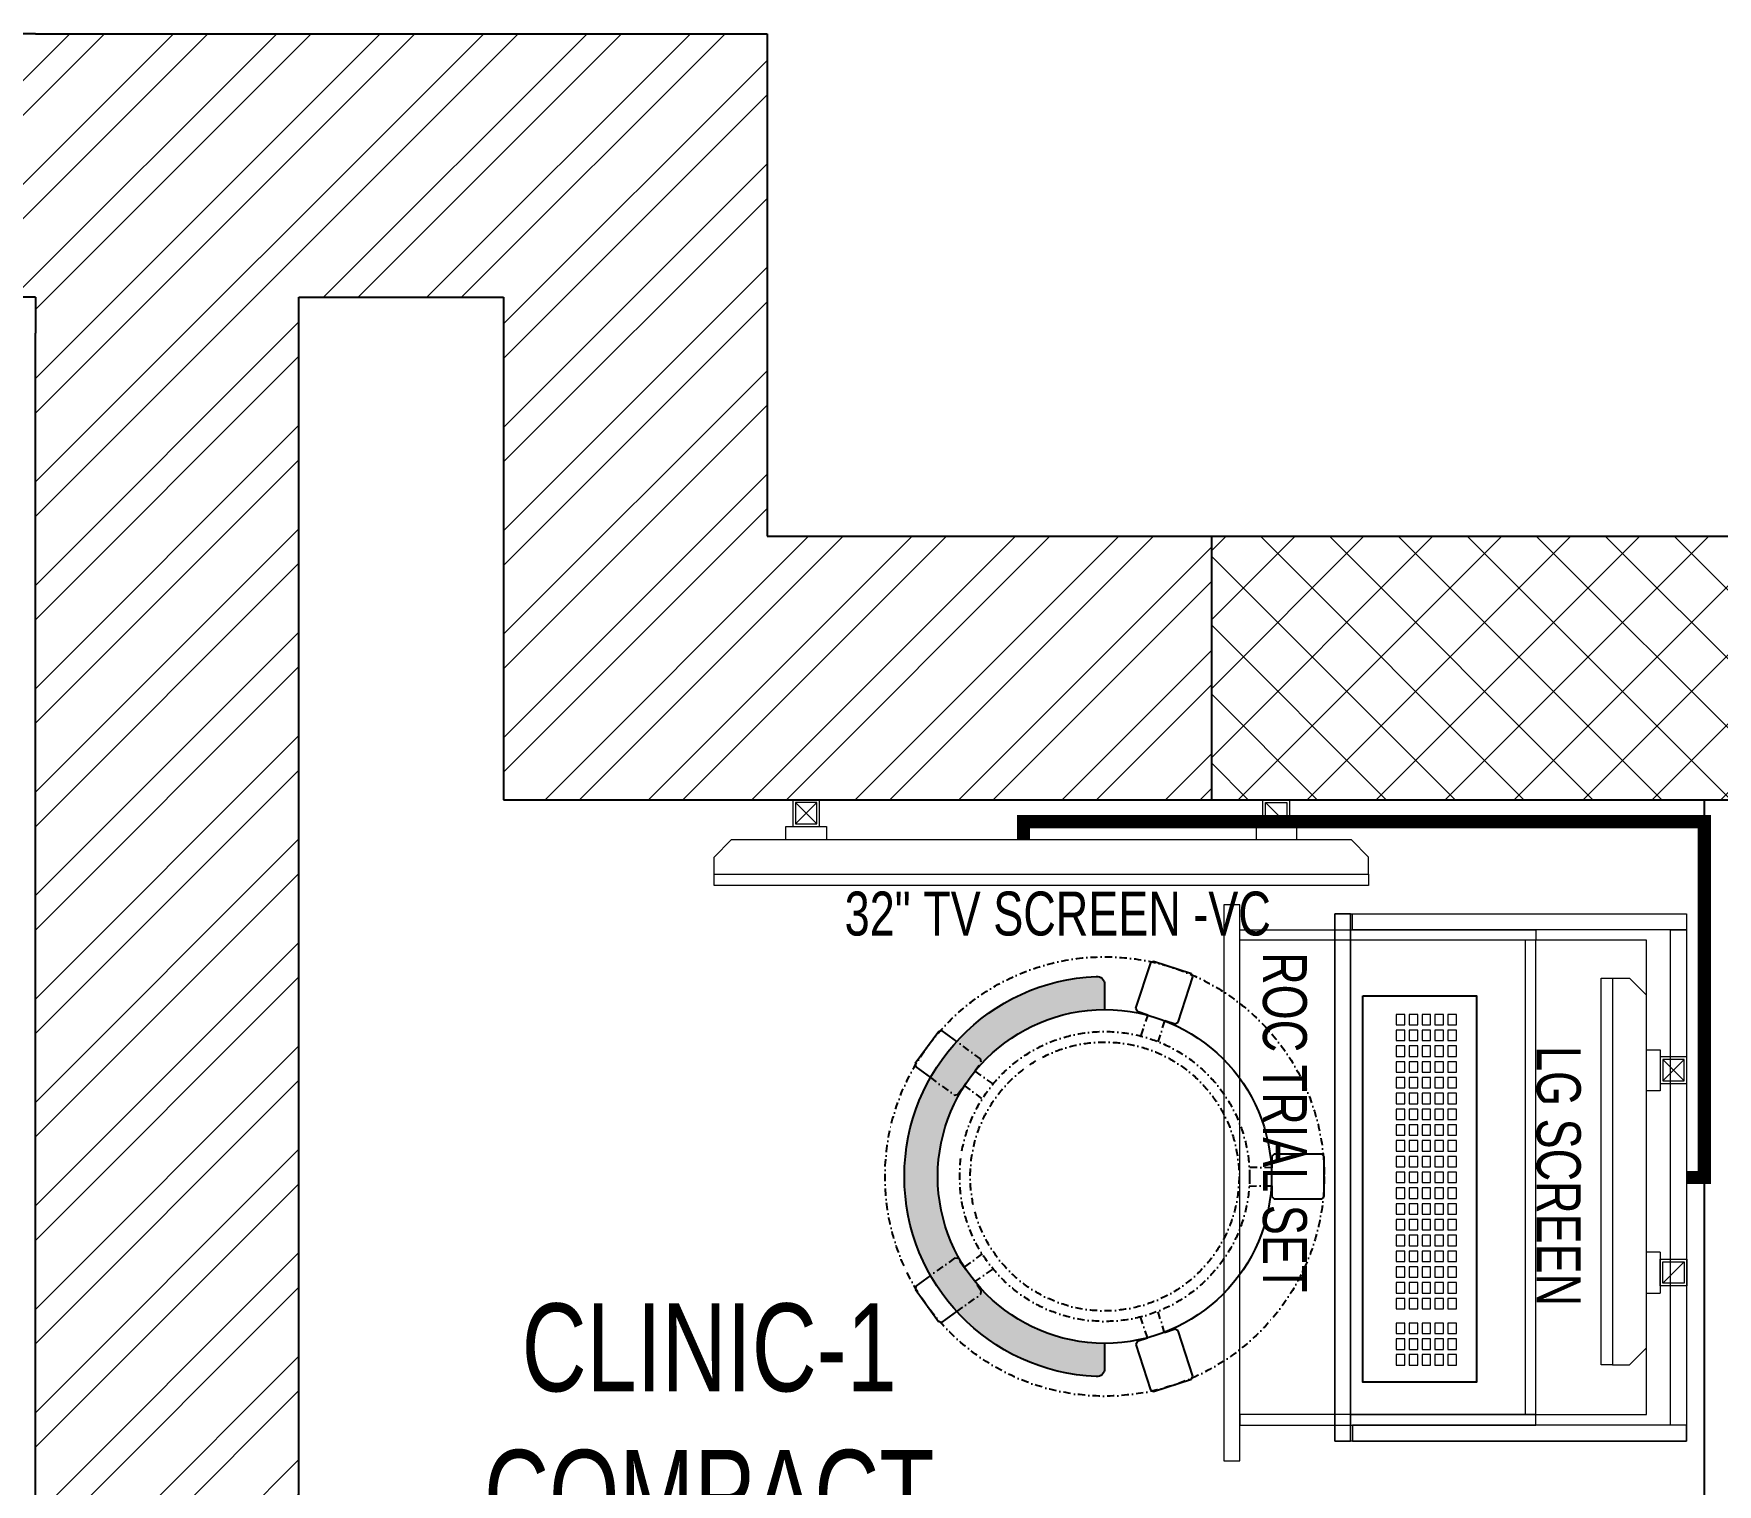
# Model space of a CAD drawing. Header units: feet. Extents: x 5230836 to 5248056, y -5286305 to -5270052.
# Drawn here: x 5234536 to 5236453, y -5271704 to -5270052 of the extents above; entities that cross this region are included whole.
import ezdxf

# ---------------------------------------------------------------- set-up
doc = ezdxf.new("R2010")
doc.units = ezdxf.units.FT
doc.header["$LTSCALE"] = 33
doc.header["$MEASUREMENT"] = 0
for name, pattern in [('ACAD_ISO03W100', [30, 12, -18]), ('DASHDOT2', [0.5, 0.25, -0.125, 0, -0.125]), ('HIDDEN', [9.524999999999995, 6.349999999999997, -3.174999999999998])]:
    doc.linetypes.add(name, pattern=pattern)
doc.layers.add('A-WALL', color=1, linetype='Continuous')
for name, color, linetype, lineweight in [('Floor-Unit', 1, 'Continuous', 13), ('HATCH', 9, 'Continuous', 9), ('LENS-DIM', 252, 'Continuous', 5), ('LENS-FURNITURE', 13, 'Continuous', 9), ('LENS-PARTITION', 21, 'Continuous', 25), ('LENS-TEXT', 31, 'Continuous', 5), ('LENS_DIMENSION', 193, 'Continuous', 0), ('LENS_PARTITION', 21, 'Continuous', 25), ('LENS_TEXT', 31, 'Continuous', 5), ('LK-EQPMT', 3, 'Continuous', 18), ('LN-ELEVATION-1', 81, 'Continuous', 25), ('LN-ELEVATION-2', 103, 'Continuous', 20), ('LN-HATCH', 251, 'Continuous', 0), ('TV', 92, 'Continuous', 18)]:
    doc.layers.add(name, color=color, linetype=linetype, lineweight=lineweight)
doc.styles.get("Standard").update_dxf_attribs({"font": 'GILC____.TTF'})

# ---------------------------------------------------------------- blocks, each defined once
blk = doc.blocks.new('A$C9f357b42')
at = {"layer": 'LN-HATCH'}
h = blk.add_hatch(dxfattribs=at)
h.set_pattern_fill('ANSI32', color=256, scale=222)
h.set_pattern_definition([(45, (-2874879.743362629, 5452752.582353802), (-58.86663953378008, 58.86663953378008), []), (45, (-2874840.498936338, 5452752.582353802), (-58.86663953378008, 58.86663953378008), [])])
h.paths.add_polyline_path([(-17063.19999999925, 4359.923224005848), (-17063.19999999925, 3511.923224005848), (-17193.19999999925, 3511.923224005848), (-17193.19999999925, 2401.923224005849), (-16893.19999999925, 2401.923224005849), (-16893.19999999925, 3211.923224005848), (-16763.19999999925, 3211.923224005848), (-16763.19999999925, 4059.923224005848), (-16403.19999999925, 4059.923224005848), (-16403.19999999925, 3211.923224005848), (-15522.19999999925, 3211.923224005848), (-15522.19999999925, 3511.923224005848), (-16103.19999999925, 3511.923224005848), (-16103.19999999925, 4359.923224005848)])
h.paths.add_polyline_path([(-14163.19999999925, 4402.923224005848), (-14163.19999999925, 3511.923224005848), (-14376.19999999925, 3511.923224005848), (-14376.19999999925, 3211.923224005848), (-13863.19999999925, 3211.923224005848), (-13863.19999999925, 4102.923224005848), (-13517.19999999925, 4102.923224005848), (-13517.19999999925, 4061.923224005847), (-13517.19999999925, 2401.923224005849), (-13217.19999999925, 2401.923224005849), (-13217.19999999925, 4102.923224005848), (-12984.19999999925, 4102.923224005848), (-12984.19999999925, 3530.923224005849), (-12178.18507623207, 3530.923224005849), (-12178.18507623207, 3830.923224005849), (-12684.19999999925, 3830.923224005849), (-12684.19999999925, 4402.923224005848), (-13517.19999999925, 4402.923224005848)])
h.paths.add_polyline_path([(-10139.19999999925, 4402.923224005848), (-10139.19999999925, 3830.923224005849), (-10658.18507623207, 3830.923224005849), (-10658.18507623207, 3530.923224005849), (-9839.199999999255, 3530.923224005849), (-9839.199999999255, 4102.923224005848), (-9600.199999999253, 4102.923224005848), (-9600.199999999253, 2773.252177907154), (-8833.582790633576, 2773.252177907154), (-8833.582790633576, -300.4122539568925), (-8533.58275572333, -300.4122539568925), (-8533.724577196874, 0), (-8535.181411281226, 3073.394297085703), (-9300.199999999255, 3073.031798448414), (-9300.199999999255, 4402.923224005848)])
h.paths.add_polyline_path([(-7300.724515060894, 0), (-7300.582618532875, -300.4122539568925), (-4390.34135208372, -300.4122539568925), (-4390.380597678956, 0)])
h.paths.add_polyline_path([(-3157.380533340387, 0), (-3157.341362593696, -300.4122539572418), (-300, -300.4122539568925), (-300, -2187.821687894873), (0, -2187.821687894873), (0, 0)])
h.paths.add_polyline_path([(-300, -2187.821687894873), (-300, -3754.039202746004), (-1646.199999999255, -3754.214974945411), (-1646.199999999255, -2187.821687894873), (-1946.199999999255, -2187.821687894873), (-1946.199999999255, -4563.419980168343), (-1646.199999999255, -4563.419980168343), (-1646.199999999255, -4054.214977502822), (-300, -4054.039205303416), (-300, -4563.419980168343), (0, -4563.419980168343), (0, -2187.821687894873)])
h.paths.add_polyline_path([(-300, -4563.419980168343), (-300, -7258.076775994152), (-1946.199999999255, -7258.076775994152), (-1946.199999999255, -7558.076775994152), (0, -7558.076775994152), (0, -4563.419980168343)])
h.paths.add_polyline_path([(-1946.199999999255, -4563.419980168343), (-1946.199999999255, -6087.076775994152), (-1778.914285713806, -6087.076775994152), (-1646.199999999255, -6087.076775994152), (-1646.199999999255, -4563.419980168343)], flags=17)
h.paths.add_polyline_path([(-6192.199999999255, -1383.076775994152), (-6192.199999999255, -2187.821687894873), (-5892.214883143083, -2187.821687894873), (-5892.205548270606, -1683.076775994152), (-1946.199999999255, -1683.076775994152), (-1946.199999999255, -2187.821687894873), (-1646.199999999255, -2187.821687894873), (-1646.199999999255, -1383.076775994152)])
h.paths.add_polyline_path([(-6192.199999999255, -2187.821687894873), (-6192.199999999255, -4563.419980168343), (-5892.258818021044, -4563.419980168343), (-5892.214883143083, -2187.821687894873)])
h.paths.add_polyline_path([(-6192.199999999255, -4563.419980168343), (-6192.199999999255, -5787.076775994152), (-5892.28144861944, -5787.076775994152), (-5892.258818021044, -4563.419980168343)])
h.paths.add_polyline_path([(-6192.199999999255, -5787.076775994152), (-6192.199999999255, -6087.076775994152), (-5892.286996890791, -6087.076775994152), (-5892.28144861944, -5787.076775994152)])
h.paths.add_polyline_path([(-4145.199999999255, -7258.076775994152), (-4145.199999999255, -7558.076775994152), (-3717.199999999255, -7558.076775994152), (-3717.199999999255, -7258.076775994152)])
h = blk.add_hatch(dxfattribs=at)
h.set_pattern_fill('ANSI37', color=256, scale=444)
h.set_pattern_definition([(45, (0, 0), (-39.24442635585339, 39.24442635585339), []), (135, (0, 0), (-39.24442635585339, -39.24442635585339), [])])
h.paths.add_polyline_path([(-10658.18507623207, 3830.923224005849), (-12178.18507623207, 3830.923224005849), (-12178.18507623207, 3530.923224005849), (-10658.18507623207, 3530.923224005848)])
at = {"layer": 'A-WALL'}
for p, q in [((-13517.19999999925, 4402.923224005848), (-14163.19999999925, 4402.923224005848)), ((-13517.19999999925, 4402.923224005848), (-12684.19999999925, 4402.923224005848)), ((-12684.19999999925, 4402.923224005848), (-12684.19999999925, 3830.923224005849)), ((-13517.19999999925, 4102.923224005848), (-13863.19999999925, 4102.923224005848)), ((-13517.19999999925, 4102.923224005848), (-13517.19999999925, 4061.923224005847)), ((-13217.19999999925, 4102.923224005848), (-12984.19999999925, 4102.923224005848)), ((-13217.19999999925, 2401.923224005849), (-13217.19999999925, 4102.923224005848)), ((-12984.19999999925, 4102.923224005848), (-12984.19999999925, 3530.923224005849)), ((-13517.19999999925, 2401.923224005849), (-13517.19999999925, 4061.923224005847)), ((-12684.19999999925, 3830.923224005849), (-10139.19999999925, 3830.923224005849)), ((-12178.18507623207, 3530.923224005849), (-12178.18507623207, 3830.923224005849)), ((-12984.19999999925, 3530.923224005849), (-9839.199999999255, 3530.923224005849))]:
    blk.add_line(p, q, dxfattribs=at)
blk = doc.blocks.new('TRIAL SET ROC')
at = {"layer": 'LENS-DIM', "ltscale": 0.5}
for points in [[(-400.3652351796627, -364.3162249757442), (-430.3652351796626, -364.3162249757442)], [(169.6347648203373, -364.3162249757442), (139.6347648203373, -364.3162249757442)]]:
    blk.add_lwpolyline(points, dxfattribs=at)
at = {"layer": 'LENS-FURNITURE'}
blk.add_lwpolyline([(-430.3652351796626, 18), (169.6347648203373, 18), (169.6347648203373, -382.3162249757443), (-430.3652351796626, -382.3162249757443)], close=True, dxfattribs=at)
at = {"layer": 'LENS-FURNITURE', "color": 146}
for points in [[(-412.3652351796627, -153.6065521437457), (-400.3652351796627, -153.6065521437457), (-400.3652351796628, -490.6065521437458), (-412.3652351796627, -490.6065521437458)], [(139.6347648203373, -153.6065521437458), (-400.3652351796627, -153.6065521437457), (-400.3652351796627, -165.6065521437457), (139.6347648203373, -165.6065521437458)], [(151.6347648203373, -153.6065521437458), (139.6347648203373, -153.6065521437458), (139.6347648203372, -490.6065521437458), (151.6347648203373, -490.6065521437458)], [(192.1347648203373, -490.6065521437458), (-440.8652351796627, -490.6065521437458), (-440.8652351796627, -508.6065521437458), (192.1347648203373, -508.6065521437458)]]:
    blk.add_lwpolyline(points, close=True, dxfattribs=at)
at = {"layer": 'LN-ELEVATION-2'}
for points in [[(-430.3652351796626, 18), (-412.3652351796627, 18), (-412.3652351796627, -362.3162249757442), (-430.3652351796626, -362.3162249757442)], [(-412.3652351796627, 18), (151.6347648203373, 18), (151.6347648203373, 0), (-412.3652351796627, 0)], [(169.6347648203373, 18), (151.6347648203373, 18), (151.6347648203373, -362.3162249757442), (169.6347648203373, -362.3162249757442)], [(169.6347648203373, -364.3162249757442), (-430.3652351796626, -364.3162249757442), (-430.3652351796626, -382.3162249757443), (169.6347648203373, -382.3162249757443)], [(169.6347648203373, -382.3162249757443), (-430.3652351796626, -382.3162249757443), (-430.3652351796626, -364.3162249757442), (169.6347648203373, -364.3162249757442)]]:
    blk.add_lwpolyline(points, close=True, dxfattribs=at)
at = {"layer": 'LN-ELEVATION-2', "linetype": 'HIDDEN', "ltscale": 100}
blk.add_lwpolyline([(-400.3652351796627, -364.3162249757442), (139.6347648203373, -364.3162249757442), (139.6347648203373, -27.35909500904381), (-400.3652351796627, -27.35909500904381)], close=True, dxfattribs=at)
at = {"insert": (-386.8645105547048, -414.1468168679739), "char_height": 50, "attachment_point": 1}
blk.add_mtext_dynamic_manual_height_columns('ROC TRIAL SET', width=625.228464345434, gutter_width=500, heights=[0], dxfattribs=at)
blk = doc.blocks.new('*U22')
at = {"layer": 'LK-EQPMT', "ltscale": 12}
blk.add_lwpolyline([(5.986879315214991, 4.914598100478997), (-5.986879315214991, 4.914598100478997), (-5.986879315214991, -4.914598100478997), (5.986879315214991, -4.914598100478997)], close=True, dxfattribs=at)
blk = doc.blocks.new('*U23')
at = {"color": 0, "linetype": 'ByBlock', "lineweight": -2}
for p in [(0, 0), (17.96063794564497, 0), (35.92127589128995, 0), (53.88191383693492, 0), (71.8425517825799, 0), (89.80318972822487, 0), (107.7638276738698, 0), (125.7244656195148, 0), (143.6851035651598, 0), (161.6457415108048, 0), (179.6063794564497, 0), (197.5670174020947, 0), (215.5276553477397, 0), (233.4882932933847, 0), (251.4489312390296, 0), (269.4095691846746, 0), (287.3702071303196, 0), (305.3308450759646, 0), (323.2914830216096, 0), (-9e-16, -14.74379430143699), (17.96063794564497, -14.74379430143699), (35.92127589128995, -14.74379430143699), (53.88191383693492, -14.74379430143699), (71.8425517825799, -14.74379430143699), (89.80318972822487, -14.74379430143699), (107.7638276738698, -14.74379430143699), (125.7244656195148, -14.74379430143699), (143.6851035651598, -14.74379430143699), (161.6457415108048, -14.74379430143699), (179.6063794564497, -14.74379430143699), (197.5670174020947, -14.74379430143699), (215.5276553477397, -14.74379430143699), (233.4882932933847, -14.74379430143699), (251.4489312390296, -14.74379430143699), (269.4095691846746, -14.74379430143699), (287.3702071303196, -14.74379430143699), (305.3308450759646, -14.74379430143699), (323.2914830216096, -14.74379430143699), (-1.8e-15, -29.48758860287398), (17.96063794564497, -29.48758860287398), (35.92127589128995, -29.48758860287398), (53.88191383693492, -29.48758860287398), (71.8425517825799, -29.48758860287398), (89.80318972822487, -29.48758860287398), (107.7638276738698, -29.48758860287398), (125.7244656195148, -29.48758860287398), (143.6851035651598, -29.48758860287398), (161.6457415108048, -29.48758860287398), (179.6063794564497, -29.48758860287398), (197.5670174020947, -29.48758860287398), (215.5276553477397, -29.48758860287398), (233.4882932933847, -29.48758860287398), (251.4489312390296, -29.48758860287398), (269.4095691846746, -29.48758860287398), (287.3702071303196, -29.48758860287398), (305.3308450759646, -29.48758860287398), (323.2914830216096, -29.48758860287398), (-2.7e-15, -44.23138290431096), (-3.6e-15, -58.97517720574795), (17.96063794564497, -44.23138290431096), (17.96063794564497, -58.97517720574795), (35.92127589128995, -44.23138290431096), (35.92127589128994, -58.97517720574795), (53.88191383693492, -44.23138290431096), (53.88191383693492, -58.97517720574795), (71.8425517825799, -44.23138290431096), (71.8425517825799, -58.97517720574795), (89.80318972822487, -44.23138290431096), (89.80318972822487, -58.97517720574795), (107.7638276738698, -44.23138290431096), (107.7638276738698, -58.97517720574795), (125.7244656195148, -44.23138290431096), (125.7244656195148, -58.97517720574795), (143.6851035651598, -44.23138290431096), (143.6851035651598, -58.97517720574795), (161.6457415108048, -44.23138290431096), (161.6457415108048, -58.97517720574795), (179.6063794564497, -44.23138290431096), (179.6063794564497, -58.97517720574795), (197.5670174020947, -44.23138290431096), (197.5670174020947, -58.97517720574795), (215.5276553477397, -44.23138290431096), (215.5276553477397, -58.97517720574795), (233.4882932933847, -44.23138290431096), (233.4882932933847, -58.97517720574795), (251.4489312390296, -44.23138290431096), (251.4489312390296, -58.97517720574795), (269.4095691846746, -44.23138290431096), (269.4095691846746, -58.97517720574795), (287.3702071303196, -44.23138290431096), (287.3702071303196, -58.97517720574795), (305.3308450759646, -44.23138290431096), (305.3308450759646, -58.97517720574795), (323.2914830216096, -44.23138290431096), (323.2914830216096, -58.97517720574795)]:
    blk.add_blockref('*U22', p, dxfattribs=at)
blk = doc.blocks.new('*U20')
at = {"layer": 'LK-EQPMT', "ltscale": 12}
blk.add_lwpolyline([(5.986879315214991, 4.914598100478997), (-5.986879315214991, 4.914598100478997), (-5.986879315214991, -4.914598100478997), (5.986879315214991, -4.914598100478997)], close=True, dxfattribs=at)
blk = doc.blocks.new('*U21')
at = {"color": 0, "linetype": 'ByBlock', "lineweight": -2}
for p in [(0, 0), (17.96063794564497, 0), (35.92127589128995, 0), (-9e-16, -14.74379430143699), (17.96063794564497, -14.74379430143699), (35.92127589128995, -14.74379430143699), (-1.8e-15, -29.48758860287398), (17.96063794564497, -29.48758860287398), (35.92127589128995, -29.48758860287398), (-2.7e-15, -44.23138290431096), (-3.6e-15, -58.97517720574795), (17.96063794564497, -44.23138290431096), (17.96063794564497, -58.97517720574795), (35.92127589128995, -44.23138290431096), (35.92127589128994, -58.97517720574795)]:
    blk.add_blockref('*U20', p, dxfattribs=at)
blk = doc.blocks.new('*U15')
at = {"ltscale": 12}
blk.add_lwpolyline([(8.040144996717572, 2.91038e-11), (8.040144996717572, 129.0940371821052), (448.0401449967176, 129.0940371821052), (448.0401449967176, 2.91038e-11)], close=True, dxfattribs=at)
for name, p in [('*U23', (35.16895717114949, 101.6202952143818)), ('*U21', (386.6121428576974, 101.6202952143818))]:
    blk.add_blockref(name, p)
blk = doc.blocks.new('CLINIC SCREEN')
at = {"layer": 'TV'}
for p, q in [((-103.1090284836336, 42.85441964946222), (-127.4114311772946, 18.55201695591665)), ((-127.4114311772946, 42.85441964946222), (-103.1090284836336, 18.55201695591665)), ((102.7052824410566, 42.85441964946222), (127.007685134602, 18.55201695591665))]:
    blk.add_line(p, q, dxfattribs=at)
at = {"layer": 'TV', "ltscale": 12}
for p, q in [((-220.0000000000082, -19.41163062257681), (-200.5883693773149, 0)), ((200.5883693773149, 0), (-200.5883693773149, 0)), ((-138.5315413423604, 0), (-138.5315413423604, 15.514207008644)), ((-138.5315413423604, 15.514207008644), (-91.98892031613741, 15.514207008644)), ((-91.98892031613741, 15.514207008644), (-91.98892031613741, 0)), ((91.98892031610741, 15.514207008644), (91.98892031610741, 0)), ((91.98892031610741, 15.514207008644), (138.5315413423595, 15.514207008644)), ((138.5315413423595, 0), (138.5315413423595, 15.514207008644)), ((219.9999999999918, -19.41163062257681), (200.5883693773149, 0)), ((-220.0000000000082, -38.82326124538668), (-220.0000000000082, -19.41163062257681)), ((219.9999999999918, -38.82326124538668), (219.9999999999918, -19.41163062257681))]:
    blk.add_line(p, q, dxfattribs=at)
at = {"layer": 'TV'}
for points in [[(-130.4492315140169, 15.51421661919448), (-100.0712281470269, 15.51421661919448), (-100.0712281470269, 45.89221998606814), (-130.4492315140169, 45.89221998606814)], [(-127.4114311772946, 18.55201695591665), (-103.1090284836336, 18.55201695591665), (-103.1090284836336, 42.85441964946222), (-127.4114311772946, 42.85441964946222)], [(130.0454854713243, 15.51421661919448), (99.66748210433435, 15.51421661919448), (99.66748210433435, 45.89221998606814), (130.0454854713243, 45.89221998606814)], [(127.007685134602, 18.55201695591665), (102.7052824410566, 18.55201695591665), (102.7052824410566, 42.85441964946222), (127.007685134602, 42.85441964946222)]]:
    blk.add_lwpolyline(points, close=True, dxfattribs=at)
at = {"layer": 'TV', "ltscale": 12}
blk.add_lwpolyline([(-220.0000000000082, -51.71278328332107), (-220.0000000000082, -38.82326124538668), (219.9999999999918, -38.82326124538668), (219.9999999999918, -51.71278328332107)], close=True, dxfattribs=at)
at = {"layer": 'Floor-Unit', "color": 0, "ltscale": 2, "insert": (5.199680584678389, -100.4085774972336), "char_height": 50, "attachment_point": 5}
blk.add_mtext_dynamic_manual_height_columns('LG SCREEN', width=466.4796511627907, gutter_width=12.5, heights=[0], dxfattribs=at)
blk = doc.blocks.new('32INCH VC FOR CLINIC')
at = {"layer": 'LK-EQPMT'}
for p, q in [((116.8909715171903, 152.5672029328125), (92.58856882341206, 128.264800239267)), ((92.58856882341206, 152.5672029328125), (116.8909715171903, 128.264800239267)), ((627.7052824404091, 152.5672029328125), (652.0076851341872, 128.264800239267))]:
    blk.add_line(p, q, dxfattribs=at)
at = {"layer": 'LK-EQPMT', "ltscale": 12}
for p, q in [((81.46845865808427, 109.7127832833503), (81.46845865808427, 125.2269902919943)), ((81.46845865808427, 125.2269902919943), (128.0110796838999, 125.2269902919943)), ((128.0110796838999, 125.2269902919943), (128.0110796838999, 109.7127832833503)), ((616.9889203161001, 125.2269902919943), (616.9889203161001, 109.7127832833503)), ((616.9889203161001, 125.2269902919943), (663.5315413419156, 125.2269902919943)), ((663.5315413419156, 109.7127832833503), (663.5315413419156, 125.2269902919943)), ((0, 90.30115266077335), (19.41163062304258, 109.7127832833503)), ((725.5883693769574, 109.7127832833503), (19.41163062304258, 109.7127832833503)), ((745, 90.30115266077335), (725.5883693769574, 109.7127832833503)), ((0, 70.88952203796362), (0, 90.30115266077335)), ((745, 70.88952203796362), (745, 90.30115266077335))]:
    blk.add_line(p, q, dxfattribs=at)
at = {"layer": 'LK-EQPMT'}
for points in [[(89.55076848529278, 125.2269999025447), (119.9287718534469, 125.2269999025447), (119.9287718534469, 155.6050032694184), (89.55076848529278, 155.6050032694184)], [(655.0454854704439, 125.2269999025447), (624.6674821041522, 125.2269999025447), (624.6674821041522, 155.6050032694184), (655.0454854704439, 155.6050032694184)], [(92.58856882341206, 128.264800239267), (116.8909715171903, 128.264800239267), (116.8909715171903, 152.5672029328125), (92.58856882341206, 152.5672029328125)], [(652.0076851341872, 128.264800239267), (627.7052824404091, 128.264800239267), (627.7052824404091, 152.5672029328125), (652.0076851341872, 152.5672029328125)]]:
    blk.add_lwpolyline(points, close=True, dxfattribs=at)
at = {"layer": 'LK-EQPMT', "ltscale": 12}
blk.add_lwpolyline([(0, 58.0000000000291), (0, 70.88952203796362), (745, 70.88952203796362), (745, 58.0000000000291)], close=True, dxfattribs=at)
at = {"layer": 'LENS-TEXT', "color": 0, "ltscale": 2, "insert": (391.1996805854142, 25.6359011628374), "char_height": 50, "attachment_point": 5}
blk.add_mtext_dynamic_manual_height_columns('32" TV SCREEN -VC', width=466.4796511627907, gutter_width=12.5, heights=[0], dxfattribs=at)
blk = doc.blocks.new('DR STOOL')
at = {"layer": 'HATCH'}
h = blk.add_hatch(dxfattribs=at)
h.set_pattern_fill('ANSI36', color=250, angle=-90.00000000000001)
h.set_pattern_definition([(315, (-227.8099174643867, 917.3997257252777), (6.173926083235043, -1.683798022700468), [7.9375, -1.587499999999999, 0, -1.587499999999999])])
edge = h.paths.add_edge_path()
edge.add_line((-190.0000000041909, 4.511094e-10), (-218.6899174675346, 4.511094e-10))
edge.add_arc((-218.6899174670689, 9.120000000388245), 9.119999999940092, 177.6119845363388, 269.9999999996136, ccw=False)
edge.add_arc((-1.8626451e-09, 3.565219e-10), 228.000000002257, 2.3880154632688004, 177.6119845367313, ccw=False)
edge.add_arc((218.6899174633436, 9.120000000497384), 9.120000000051716, -90.00000000034493, 2.3880154629299, ccw=False)
edge.add_line((218.6899174633436, 4.511094e-10), (190, 4.511094e-10))
edge.add_arc((-1.8626451e-09, 4.511094e-10), 190.000000001979, -1.27e-14, 180)
at = {"layer": 'LN-ELEVATION-1', "color": 1, "ltscale": 100}
for p, q in [((-128.6221585394814, 215.4841044476634), (-165.2704676063731, 189.0243927398114)), ((-124.7228340068832, 214.8545704018979), (-128.6221585394814, 215.4841044476634)), ((-112.6981821293011, 198.1996966340157), (-124.7228340068832, 214.8545704018979)), ((124.7553772013634, 214.9803744515593), (112.5488144652918, 198.2845540212292)), ((128.7014972954057, 215.5933048763618), (124.7553772013634, 214.9803744515593)), ((128.7014972954057, 215.5933048763618), (124.7553772013634, 214.9803744515593)), ((165.1911288509145, 188.915192311113), (128.7014972954057, 215.5933048763618)), ((165.1911288509145, 188.915192311113), (128.7014972954057, 215.5933048763618)), ((-165.2704676063731, 189.0243927398114), (-165.9069543029182, 185.0820035930228)), ((-165.9069543029182, 185.0820035930228), (-153.8003208162263, 168.3135803133482)), ((153.6734594982117, 168.4294150282658), (165.7973639420234, 185.0121775862135)), ((165.7973639420234, 185.0121775862135), (165.1911288509145, 188.915192311113)), ((165.7973639420234, 185.0121775862135), (165.1911288509145, 188.915192311113)), ((-191.2928382232785, -35.45407700946089), (-242.9550312487409, -52.24013893969095)), ((-187.9259491492994, -37.1695928365807), (-191.2928382232785, -35.45407700946089)), ((-184.1424400564283, -48.81403796559607), (-187.9259491492994, -37.1695928365807)), ((188.0651108901948, -36.96233201187715), (184.0504167033359, -49.19388854173303)), ((191.3981811110861, -35.27656588272658), (188.0651108901948, -36.96233201187715)), ((243.0100176925771, -52.21682526778022), (191.3981811110861, -35.27656588272658)), ((-242.9550312487409, -52.24013893969095), (-244.7482102331705, -55.75945052818861)), ((-244.7482102331705, -55.75945052818861), (-230.7800458371639, -98.74904560100549)), ((230.715890809428, -98.7280946081737), (244.8123673382215, -55.78040257930116)), ((244.8123673382215, -55.78040257930116), (243.0100176925771, -52.21682526778022)), ((-173.8639617776498, -80.4479453730819), (-177.8421125086024, -68.2044548037811)), ((177.6922140880488, -68.56540505095472), (173.8739495249465, -80.1985000452405)), ((-227.2218665438704, -100.5620286722478), (-175.5596735184081, -83.7759667420105)), ((-175.5596735184081, -83.7759667420105), (-173.8639617776498, -80.4479453730819)), ((173.8739495249465, -80.1985000452405), (175.5794035866856, -83.5704969359358)), ((175.5794035866856, -83.5704969359358), (227.1912401677109, -100.5107563209894)), ((-230.7800458371639, -98.74904560100549), (-227.2218665438704, -100.5620286722478)), ((227.1912401677109, -100.5107563209894), (230.715890809428, -98.7280946081737)), ((-22.72193054761737, -190.2142363802995), (-25.39390889601782, -192.886214728569)), ((-10.47823652112856, -190.2142363802995), (-22.72193054761737, -190.2142363802995)), ((22.78362171910703, -190.2142363802995), (9.910054048988968, -190.2142363802995)), ((25.42475448176265, -192.8553691428751), (22.78362171910703, -190.2142363802995)), ((-25.39390889601782, -192.886214728569), (-25.39390889601782, -247.2070584567482)), ((25.42475448176265, -247.1762128710543), (25.42475448176265, -192.8553691428751)), ((-25.39390889601782, -247.2070584567482), (-22.60096735274419, -250)), ((22.60096735274419, -250), (25.42475448176265, -247.1762128710543)), ((-22.60096735274419, -250), (22.60096735274419, -250))]:
    blk.add_line(p, q, dxfattribs=at)
at = {"layer": 'LN-ELEVATION-1', "linetype": 'DASHDOT2'}
for p, q in [((-92.92521573789418, 170.8129362839827), (-112.6981821293011, 198.1996966340157)), ((112.5488144652918, 198.2845540212292), (92.69529851106927, 171.1294289919315)), ((-153.8003208162263, 168.3135803133482), (-134.1093360339291, 141.0403694751003)), ((-103.4542870586738, 159.9154408004979), (-93.52748446213081, 167.0824927485227)), ((-88.15393704269081, 139.4771787207864), (-103.4542870586738, 159.9154408004979)), ((-93.52748446213081, 167.0824927485227), (-92.92521573789418, 170.8129362839827)), ((103.6608748426661, 159.8406005539291), (88.19885099539533, 139.4487815762331)), ((92.69529851106927, 171.1294289919315), (93.26858203159645, 167.4385604566923)), ((93.26858203159645, 167.4385604566923), (103.6608748426661, 159.8406005539291)), ((133.7372852512635, 141.1612321265929), (153.6734594982117, 168.4294150282658)), ((-134.1093360339291, 141.0403694751003), (-130.4219571123831, 140.4450534014686)), ((-130.4219571123831, 140.4450534014686), (-119.9844727469608, 147.9808124662595)), ((-119.9844727469608, 147.9808124662595), (-105.3687285655178, 126.9741353208374)), ((105.4096150295809, 126.94019481352), (120.1194891873747, 147.8074627162714)), ((120.1194891873747, 147.8074627162714), (130.0033113472163, 140.5812532722048)), ((130.0033113472163, 140.5812532722048), (133.7372852512635, 141.1612321265929)), ((-159.954806596972, -40.49024384317454), (-184.1424400564283, -48.81403796559607)), ((184.0504167033359, -49.19388854173303), (159.8786162491887, -40.79004861696012)), ((-177.8421125086024, -68.2044548037811), (-153.4148110738024, -60.73628028803068)), ((153.3006618716754, -61.02382378749462), (177.6922140880488, -68.56540505095472)), ((-10.92024635523557, -164.6382343793375), (-10.47823652112856, -190.2142363802995)), ((9.910054048988968, -190.2142363802995), (10.35584833659231, -164.674698740353))]:
    blk.add_line(p, q, dxfattribs=at)
at = {"layer": 'LN-ELEVATION-1', "color": 1, "ltscale": 100}
blk.add_lwpolyline([(-190.0000000023283, 0), (-218.6899174656719, 0, -0.4264743413925903), (-227.8019973598421, 9.5, -0.959166304662544), (227.8019973593764, 9.5, -0.4264743413925903), (218.6899174647406, 0), (190.0000000013969, 0)], format="xyb", dxfattribs=at)
at = {"layer": 'LN-ELEVATION-1', "linetype": 'DASHDOT2'}
for radius in [250, 165, 153]:
    blk.add_circle((0, 0), radius, dxfattribs=at)
at = {"layer": 'LN-ELEVATION-1', "color": 1, "ltscale": 100}
blk.add_circle((0, 0), 190, dxfattribs=at)

msp = doc.modelspace()

# ---------------------------------------------------------------- linework, layer by layer
at = {"color": 13, "linetype": 'ACAD_ISO03W100', "ltscale": 0.01, "const_width": 15}
msp.add_lwpolyline([(5236417.467262757, -5271354.52251776), (5236437.826357779, -5271354.52251776), (5236437.826357771, -5270949.466458363), (5235662.826357776, -5270949.466458363), (5235662.826357776, -5270970.358678341)], dxfattribs=at)
at = {"layer": 'LENS-PARTITION'}
msp.add_lwpolyline([(5236537.967489077, -5272743.466458353), (5236437.967489077, -5272743.466458353), (5236437.967489077, -5270924.466458354), (5236537.967489077, -5270924.466458354)], close=True, dxfattribs=at)

# ---------------------------------------------------------------- block references
msp.add_blockref('32INCH VC FOR CLINIC', (5235310.563471158, -5271080.071461623))
at = {"rotation": 270}
for name, p in [('TRIAL SET ROC', (5236399.467262757, -5271484.887752939)), ('*U15', (5236049.194193136, -5271139.668188767))]:
    msp.add_blockref(name, p, dxfattribs=at)
at = {"layer": 'LENS-FURNITURE', "rotation": 89.99999999999996}
msp.add_blockref('DR STOOL', (5235755.153657136, -5271353.378109645), dxfattribs=at)
at = {"layer": 'LENS_DIMENSION'}
msp.add_blockref('A$C9f357b42', (5248055.167489077, -5274455.38968236), dxfattribs=at)
at = {"layer": 'LENS_PARTITION', "rotation": 270}
msp.add_blockref('CLINIC SCREEN', (5236372.108167749, -5271347.71978556), dxfattribs=at)

# ---------------------------------------------------------------- texts
at = {"layer": 'LENS_TEXT', "linetype": 'Continuous', "ltscale": 3, "insert": (5235305.022448452, -5271715.343456281), "char_height": 100, "attachment_point": 5}
msp.add_mtext_dynamic_manual_height_columns('CLINIC-1 COMPACT ROC- MINSIGN', width=730.5073781448633, gutter_width=0.9999999999999992, heights=[0], dxfattribs=at)

doc.saveas('drawing.dxf')
